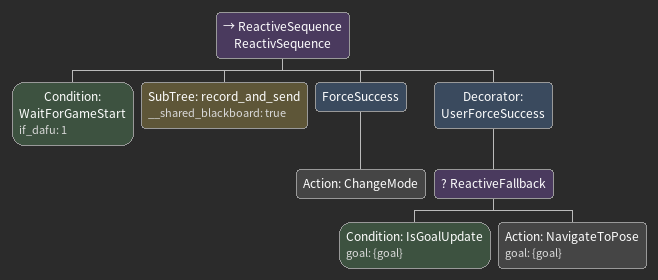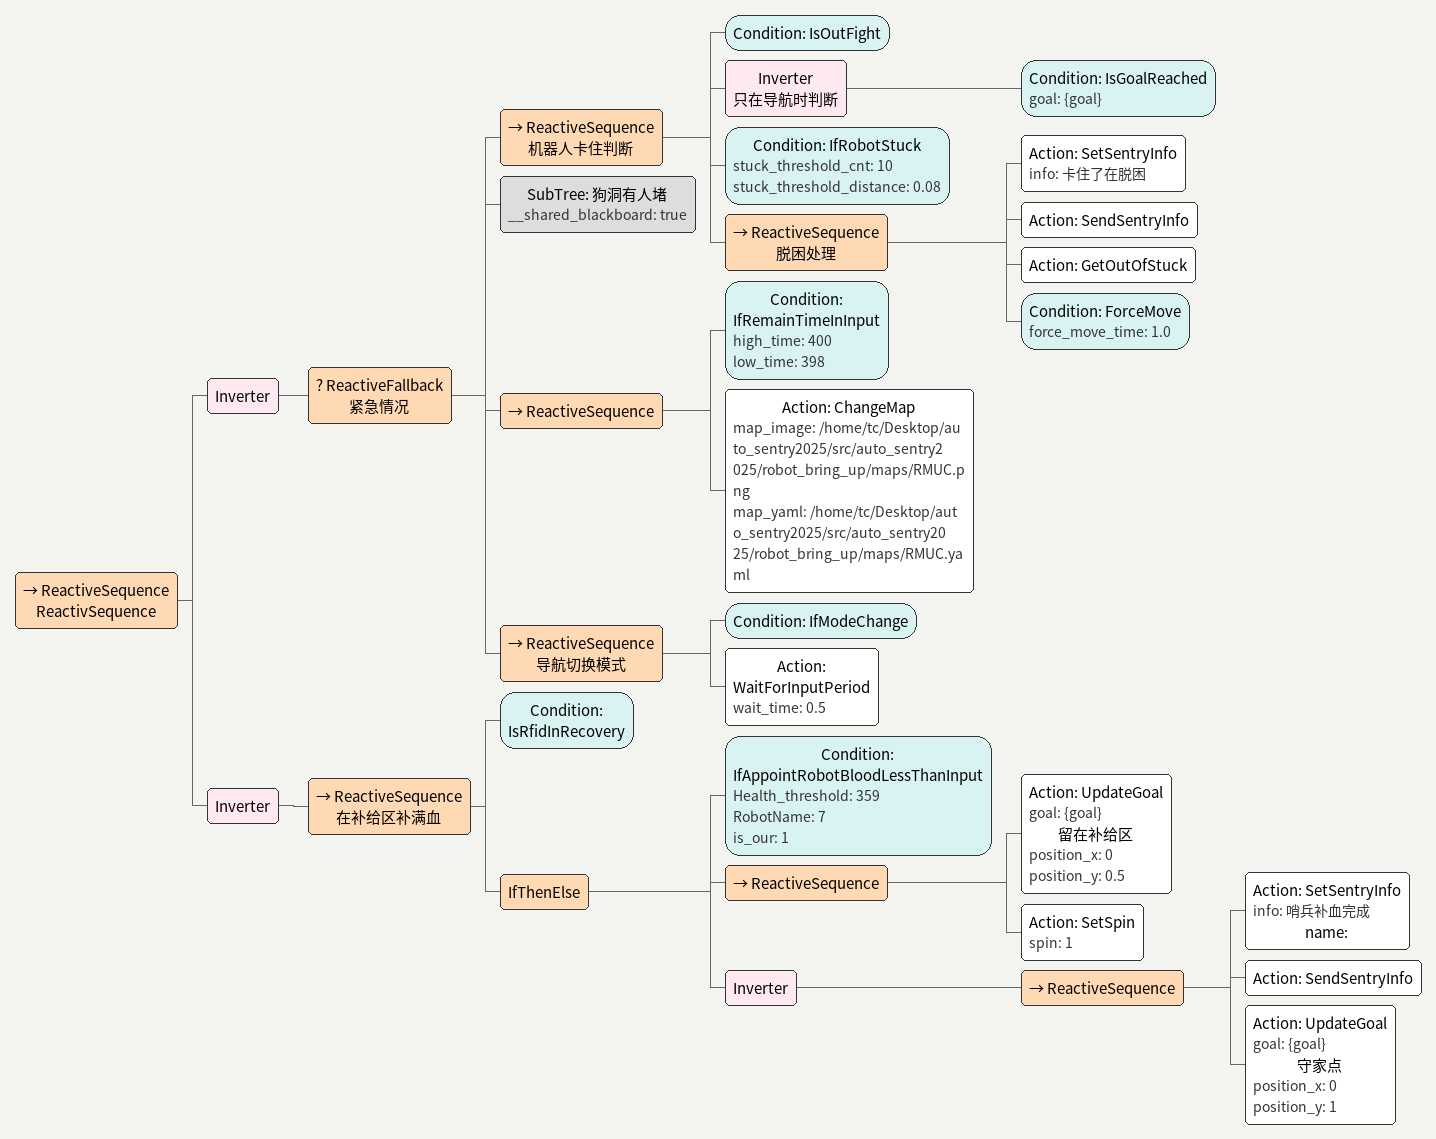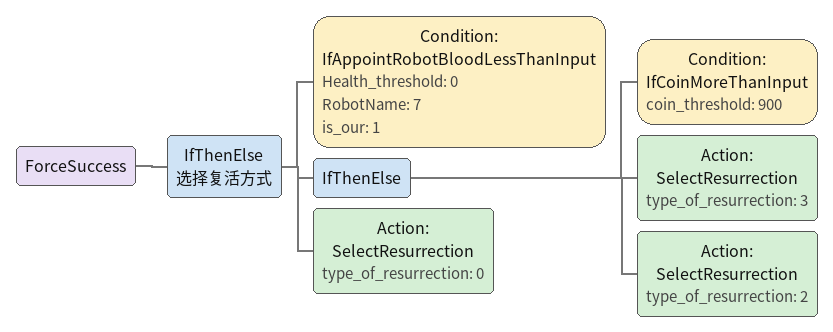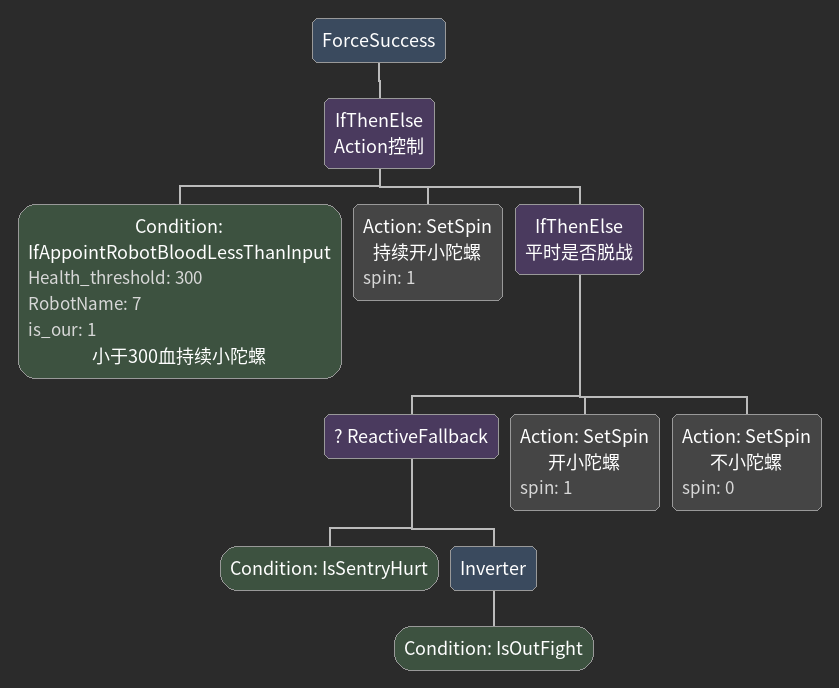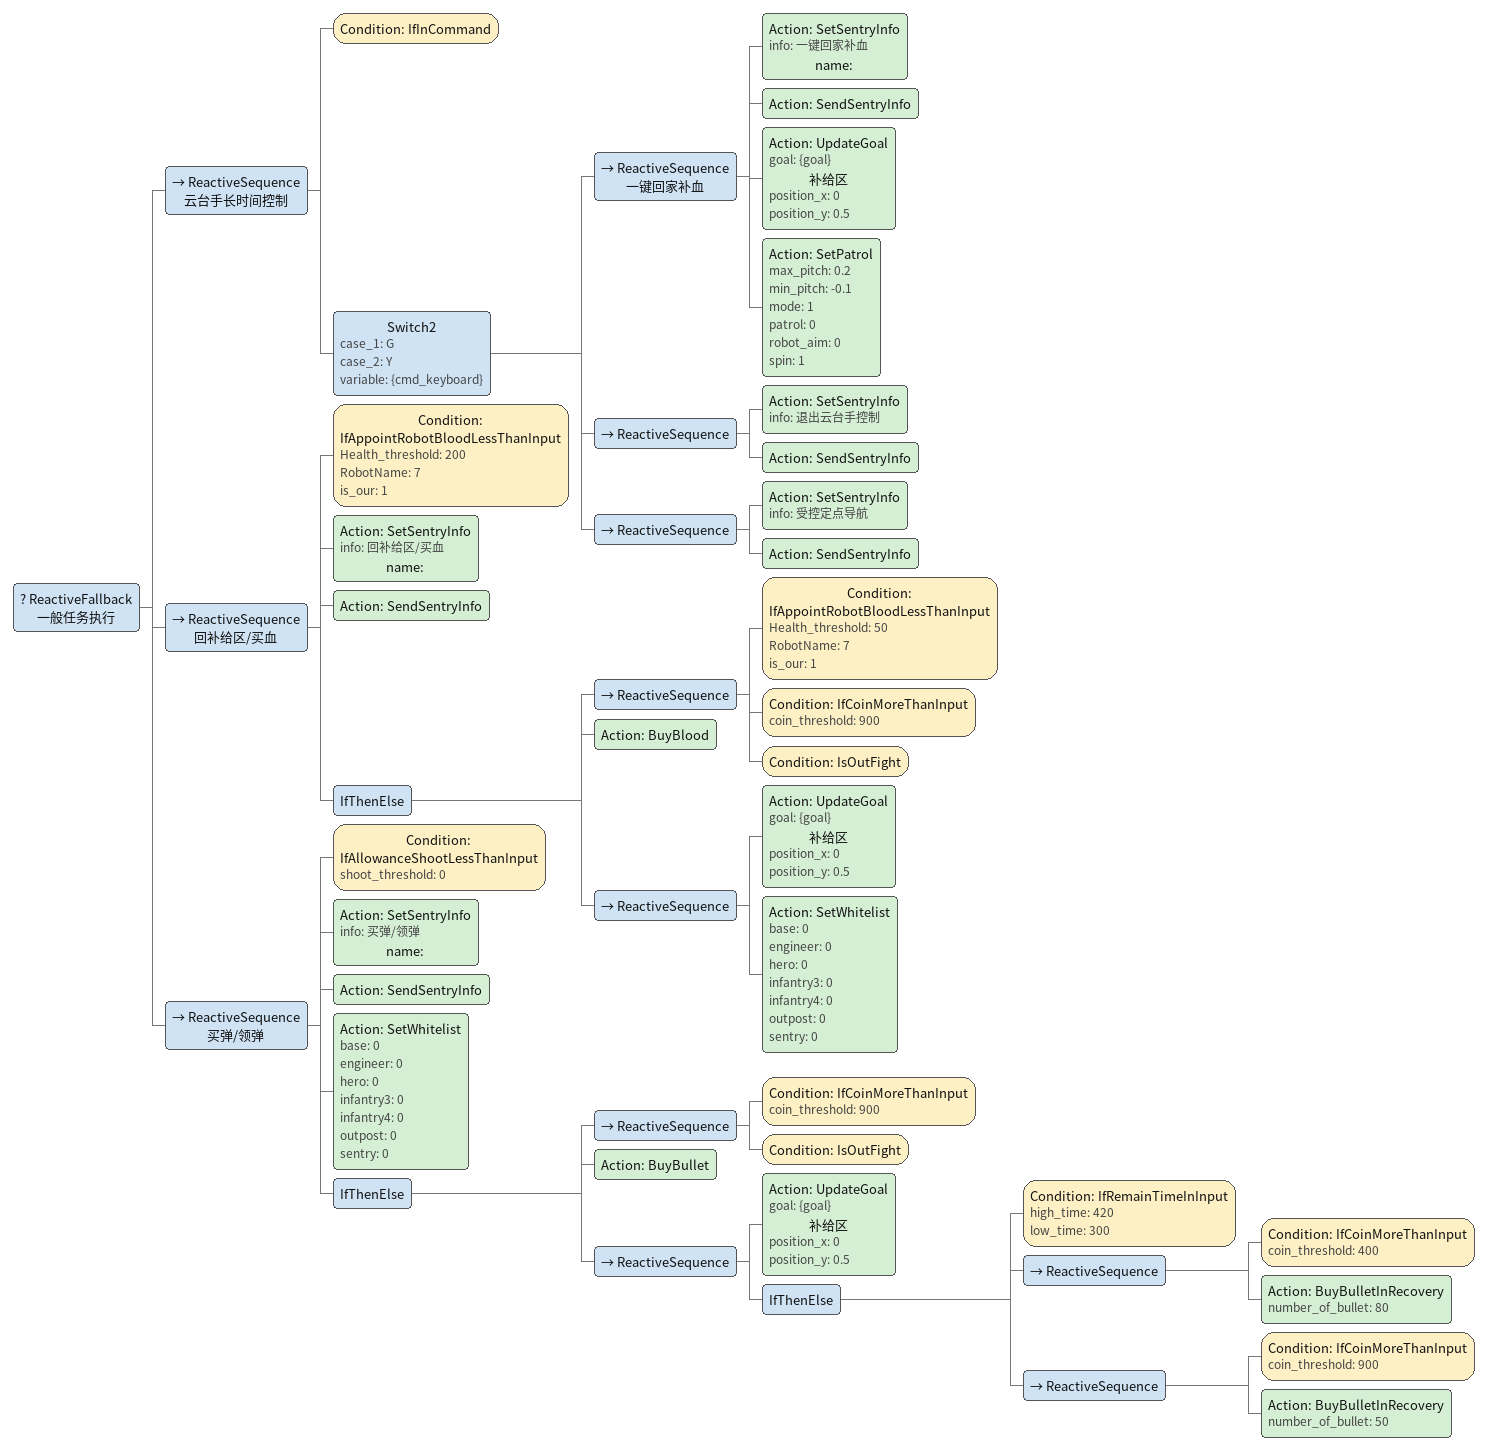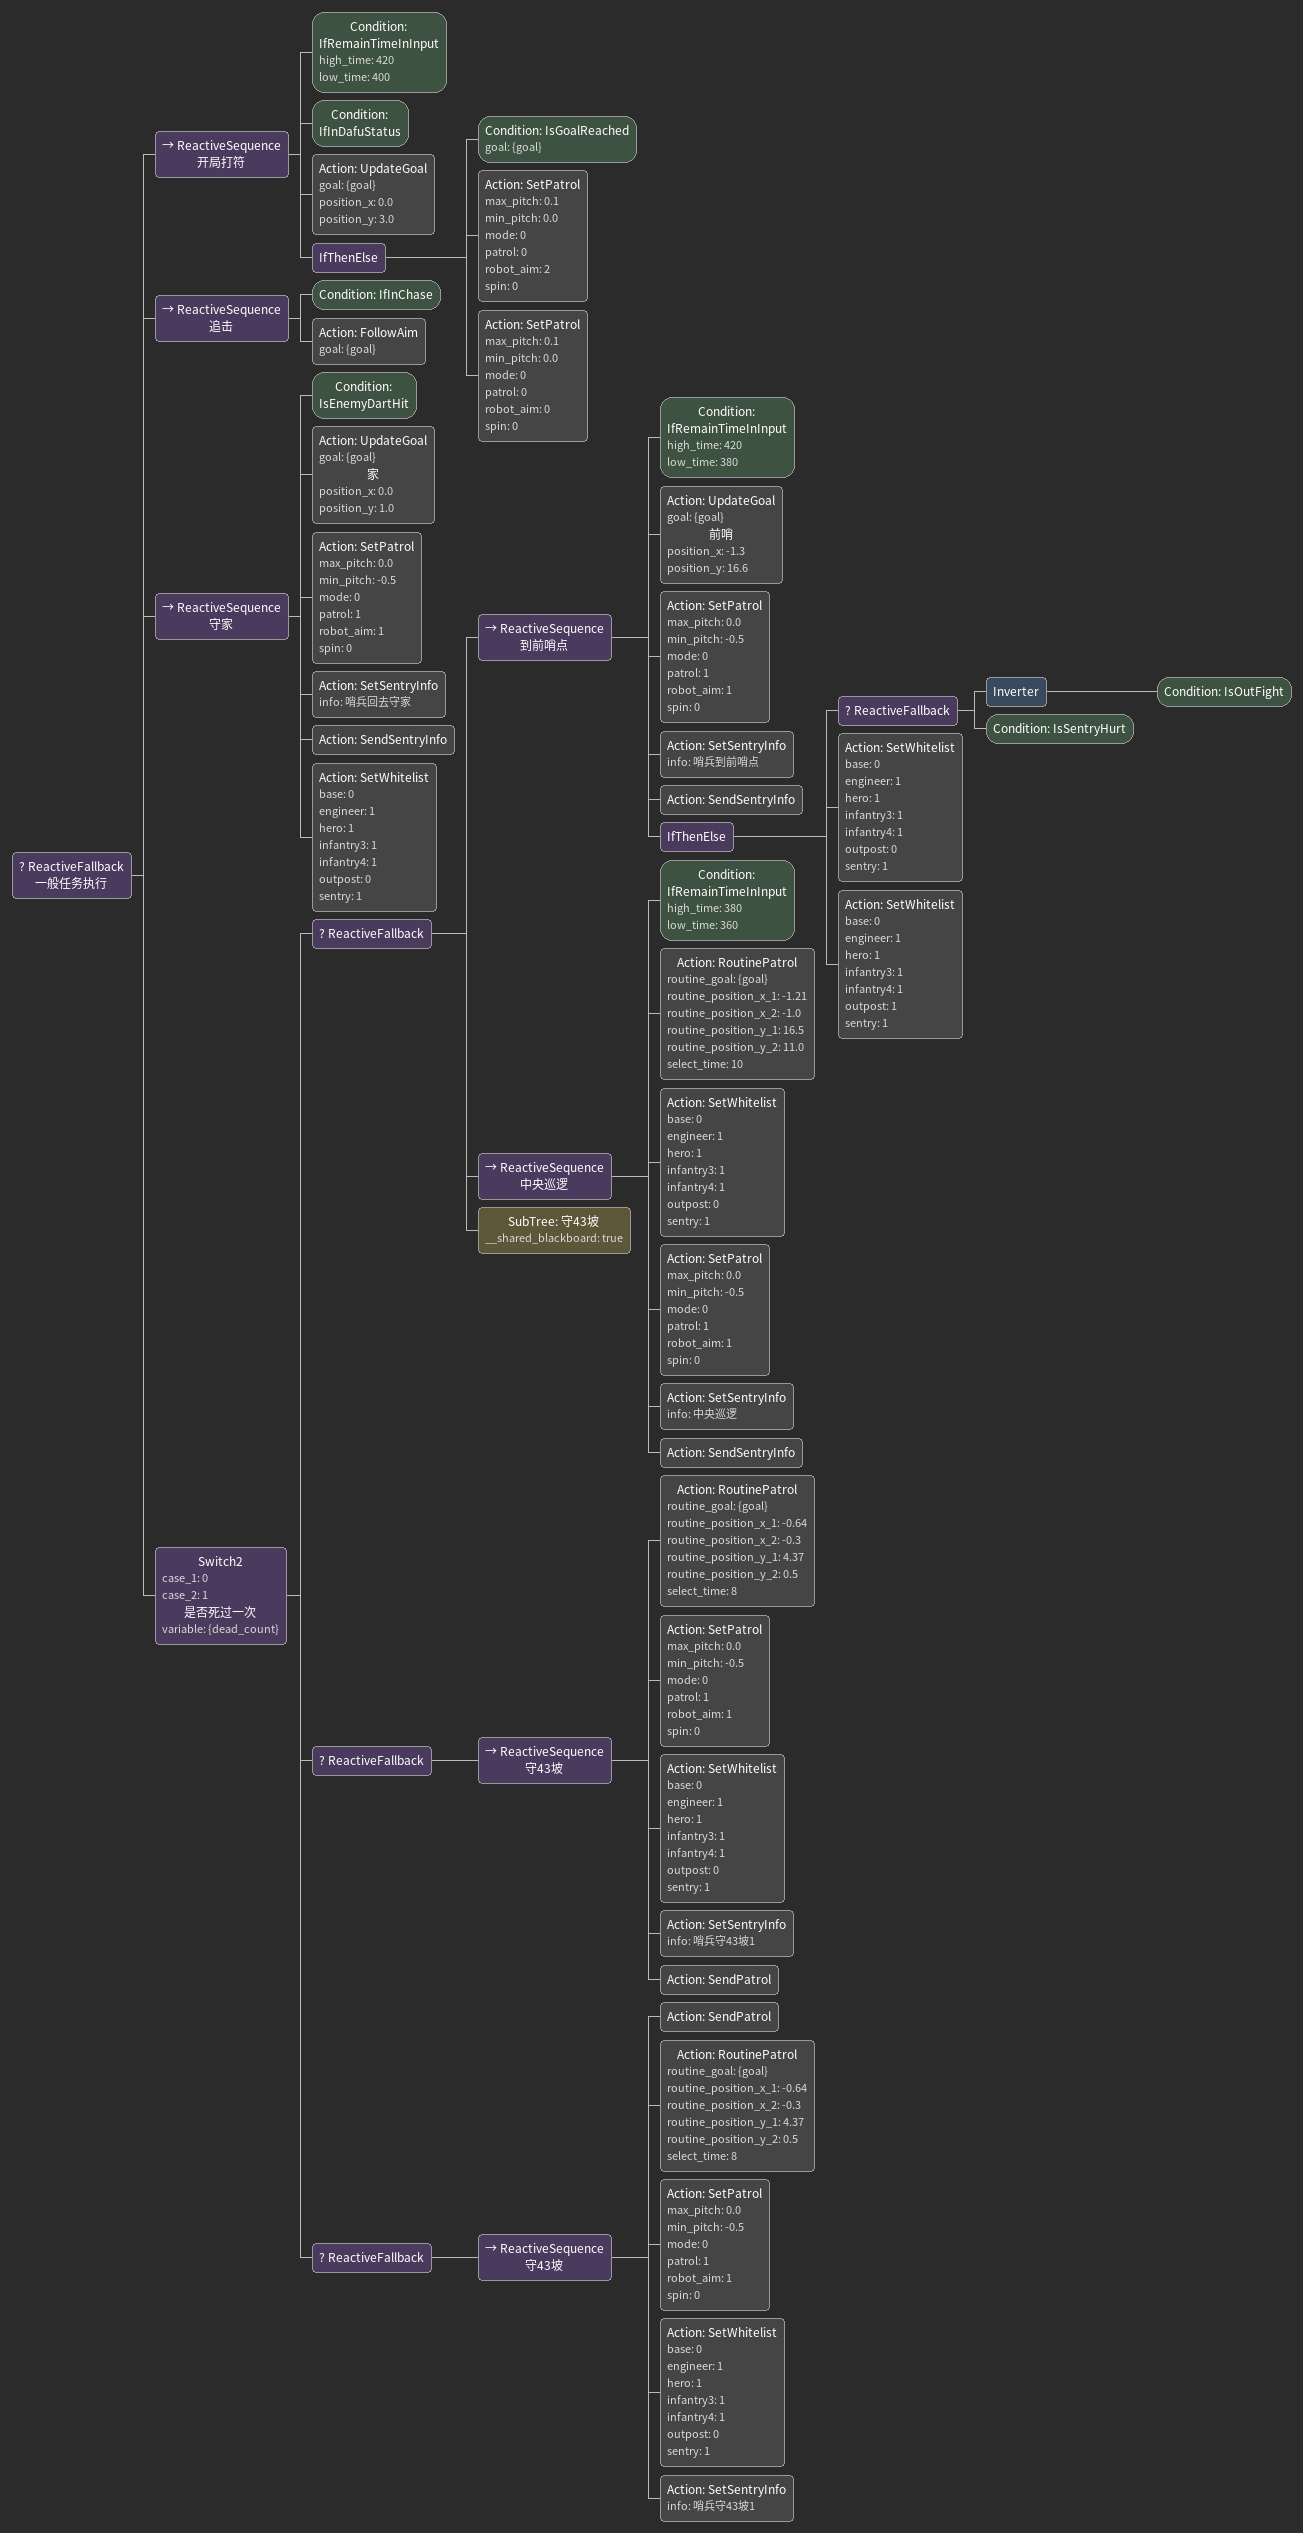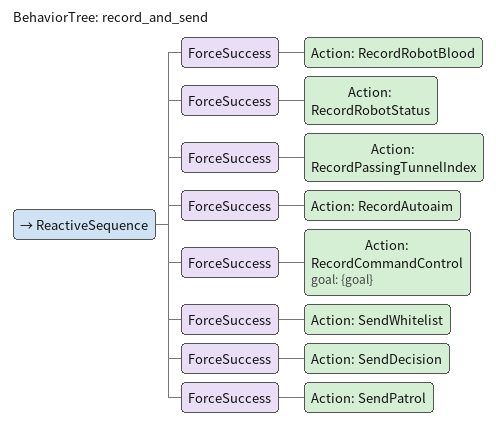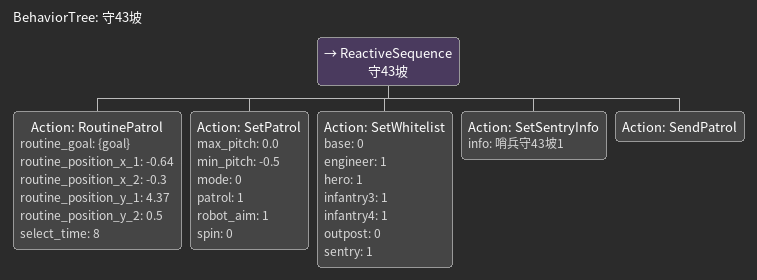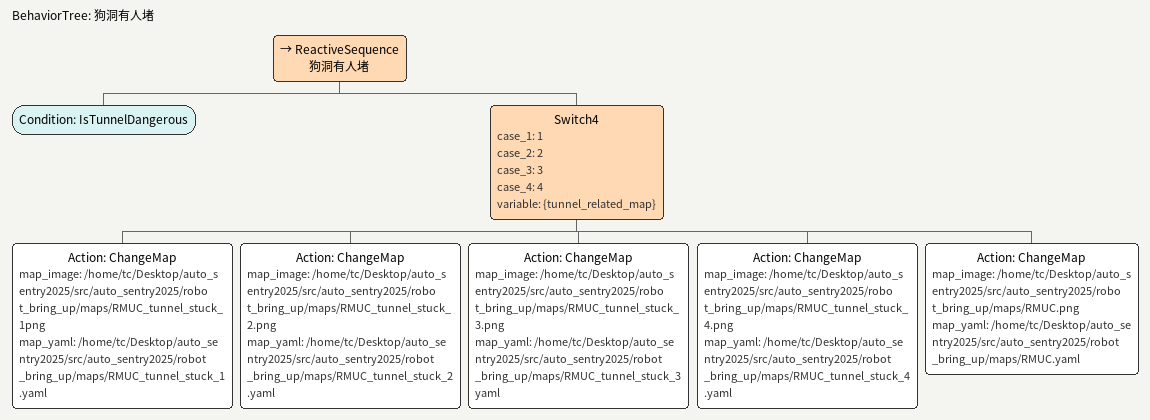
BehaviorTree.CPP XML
<ReactiveSequence name="ReactivSequence">
    <Condition ID="WaitForGameStart" if_dafu="1"/>
    <SubTree ID="record_and_send" __shared_blackboard="true"/>
    <ForceSuccess>
        <Action ID="ChangeMode"/>
    </ForceSuccess>
    <Decorator ID="UserForceSuccess">
        <ReactiveFallback>
            <Condition ID="IsGoalUpdate" goal="{goal}"/>
            <Action ID="NavigateToPose" goal="{goal}"/>
        </ReactiveFallback>
    </Decorator>
</ReactiveSequence>

<ReactiveSequence name="ReactivSequence">
    <Inverter>
        <ReactiveFallback name="紧急情况">
            <ReactiveSequence name="机器人卡住判断">
                <Condition ID="IsOutFight"/>
                <Inverter name="只在导航时判断">
                    <Condition ID="IsGoalReached" goal="{goal}"/>
                </Inverter>
                <Condition ID="IfRobotStuck" stuck_threshold_cnt="10" stuck_threshold_distance="0.08"/>
                <ReactiveSequence name="脱困处理">
                    <Action ID="SetSentryInfo" info="卡住了在脱困"/>
                    <Action ID="SendSentryInfo"/>
                    <Action ID="GetOutOfStuck"/>
                    <Condition ID="ForceMove" force_move_time="1.0"/>
                </ReactiveSequence>
            </ReactiveSequence>
            <SubTree ID="狗洞有人堵" __shared_blackboard="true"/>
            <ReactiveSequence>
                <Condition ID="IfRemainTimeInInput" high_time="400" low_time="398"/>
                <Action ID="ChangeMap" map_image="/home/tc/Desktop/auto_sentry2025/src/auto_sentry2025/robot_bring_up/maps/RMUC.png" map_yaml="/home/tc/Desktop/auto_sentry2025/src/auto_sentry2025/robot_bring_up/maps/RMUC.yaml"/>
            </ReactiveSequence>
            <ReactiveSequence name="导航切换模式">
                <Condition ID="IfModeChange"/>
                <Action ID="WaitForInputPeriod" wait_time="0.5"/>
            </ReactiveSequence>
        </ReactiveFallback>
    </Inverter>
    <Inverter>
        <ReactiveSequence name="在补给区补满血">
            <Condition ID="IsRfidInRecovery"/>
            <IfThenElse>
                <Condition Health_threshold="359" ID="IfAppointRobotBloodLessThanInput" RobotName="7" is_our="1"/>
                <ReactiveSequence>
                    <Action ID="UpdateGoal" goal="{goal}" name="留在补给区" position_x="0" position_y="0.5"/>
                    <Action ID="SetSpin" spin="1"/>
                </ReactiveSequence>
                <Inverter>
                    <ReactiveSequence>
                        <Action ID="SetSentryInfo" info="哨兵补血完成" name=""/>
                        <Action ID="SendSentryInfo"/>
                        <Action ID="UpdateGoal" goal="{goal}" name="守家点" position_x="0" position_y="1"/>
                    </ReactiveSequence>
                </Inverter>
            </IfThenElse>
        </ReactiveSequence>
    </Inverter>
</ReactiveSequence>

<ForceSuccess>
    <IfThenElse name="选择复活方式">
        <Condition Health_threshold="0" ID="IfAppointRobotBloodLessThanInput" RobotName="7" is_our="1"/>
        <IfThenElse>
            <Condition ID="IfCoinMoreThanInput" coin_threshold="900"/>
            <Action ID="SelectResurrection" type_of_resurrection="3"/>
            <Action ID="SelectResurrection" type_of_resurrection="2"/>
        </IfThenElse>
        <Action ID="SelectResurrection" type_of_resurrection="0"/>
    </IfThenElse>
</ForceSuccess>

<ForceSuccess>
    <IfThenElse name="Action控制">
        <Condition Health_threshold="300" ID="IfAppointRobotBloodLessThanInput" RobotName="7" is_our="1" name="小于300血持续小陀螺"/>
        <Action ID="SetSpin" name="持续开小陀螺" spin="1"/>
        <IfThenElse name="平时是否脱战">
            <ReactiveFallback>
                <Condition ID="IsSentryHurt"/>
                <Inverter>
                    <Condition ID="IsOutFight"/>
                </Inverter>
            </ReactiveFallback>
            <Action ID="SetSpin" name="开小陀螺" spin="1"/>
            <Action ID="SetSpin" name="不小陀螺" spin="0"/>
        </IfThenElse>
    </IfThenElse>
</ForceSuccess>

<ReactiveFallback name="一般任务执行">
    <ReactiveSequence name="云台手长时间控制">
        <Condition ID="IfInCommand"/>
        <Switch2 case_1="G" case_2="Y" variable="{cmd_keyboard}">
            <ReactiveSequence name="一键回家补血">
                <Action ID="SetSentryInfo" info="一键回家补血" name=""/>
                <Action ID="SendSentryInfo"/>
                <Action ID="UpdateGoal" goal="{goal}" name="补给区" position_x="0" position_y="0.5"/>
                <Action ID="SetPatrol" max_pitch="0.2" min_pitch="-0.1" mode="1" patrol="0" robot_aim="0" spin="1"/>
            </ReactiveSequence>
            <ReactiveSequence>
                <Action ID="SetSentryInfo" info="退出云台手控制"/>
                <Action ID="SendSentryInfo"/>
            </ReactiveSequence>
            <ReactiveSequence>
                <Action ID="SetSentryInfo" info="受控定点导航"/>
                <Action ID="SendSentryInfo"/>
            </ReactiveSequence>
        </Switch2>
    </ReactiveSequence>
    <ReactiveSequence name="回补给区/买血">
        <Condition Health_threshold="200" ID="IfAppointRobotBloodLessThanInput" RobotName="7" is_our="1"/>
        <Action ID="SetSentryInfo" info="回补给区/买血" name=""/>
        <Action ID="SendSentryInfo"/>
        <IfThenElse>
            <ReactiveSequence>
                <Condition Health_threshold="50" ID="IfAppointRobotBloodLessThanInput" RobotName="7" is_our="1"/>
                <Condition ID="IfCoinMoreThanInput" coin_threshold="900"/>
                <Condition ID="IsOutFight"/>
            </ReactiveSequence>
            <Action ID="BuyBlood"/>
            <ReactiveSequence>
                <Action ID="UpdateGoal" goal="{goal}" name="补给区" position_x="0" position_y="0.5"/>
                <Action ID="SetWhitelist" base="0" engineer="0" hero="0" infantry3="0" infantry4="0" outpost="0" sentry="0"/>
            </ReactiveSequence>
        </IfThenElse>
    </ReactiveSequence>
    <ReactiveSequence name="买弹/领弹">
        <Condition ID="IfAllowanceShootLessThanInput" shoot_threshold="0"/>
        <Action ID="SetSentryInfo" info="买弹/领弹" name=""/>
        <Action ID="SendSentryInfo"/>
        <Action ID="SetWhitelist" base="0" engineer="0" hero="0" infantry3="0" infantry4="0" outpost="0" sentry="0"/>
        <IfThenElse>
            <ReactiveSequence>
                <Condition ID="IfCoinMoreThanInput" coin_threshold="900"/>
                <Condition ID="IsOutFight"/>
            </ReactiveSequence>
            <Action ID="BuyBullet"/>
            <ReactiveSequence>
                <Action ID="UpdateGoal" goal="{goal}" name="补给区" position_x="0" position_y="0.5"/>
                <IfThenElse>
                    <Condition ID="IfRemainTimeInInput" high_time="420" low_time="300"/>
                    <ReactiveSequence>
                        <Condition ID="IfCoinMoreThanInput" coin_threshold="400"/>
                        <Action ID="BuyBulletInRecovery" number_of_bullet="80"/>
                    </ReactiveSequence>
                    <ReactiveSequence>
                        <Condition ID="IfCoinMoreThanInput" coin_threshold="900"/>
                        <Action ID="BuyBulletInRecovery" number_of_bullet="50"/>
                    </ReactiveSequence>
                </IfThenElse>
            </ReactiveSequence>
        </IfThenElse>
    </ReactiveSequence>
</ReactiveFallback>

<ReactiveFallback name="一般任务执行">
    <ReactiveSequence name="开局打符">
        <Condition ID="IfRemainTimeInInput" high_time="420" low_time="400"/>
        <Condition ID="IfInDafuStatus"/>
        <Action ID="UpdateGoal" goal="{goal}" position_x="0.0" position_y="3.0"/>
        <IfThenElse>
            <Condition ID="IsGoalReached" goal="{goal}"/>
            <Action ID="SetPatrol" max_pitch="0.1" min_pitch="0.0" mode="0" patrol="0" robot_aim="2" spin="0"/>
            <Action ID="SetPatrol" max_pitch="0.1" min_pitch="0.0" mode="0" patrol="0" robot_aim="0" spin="0"/>
        </IfThenElse>
    </ReactiveSequence>
    <ReactiveSequence name="追击">
        <Condition ID="IfInChase"/>
        <Action ID="FollowAim" goal="{goal}"/>
    </ReactiveSequence>
    <ReactiveSequence name="守家">
        <Condition ID="IsEnemyDartHit"/>
        <Action ID="UpdateGoal" goal="{goal}" name="家" position_x="0.0" position_y="1.0"/>
        <Action ID="SetPatrol" max_pitch="0.0" min_pitch="-0.5" mode="0" patrol="1" robot_aim="1" spin="0"/>
        <Action ID="SetSentryInfo" info="哨兵回去守家"/>
        <Action ID="SendSentryInfo"/>
        <Action ID="SetWhitelist" base="0" engineer="1" hero="1" infantry3="1" infantry4="1" outpost="0" sentry="1"/>
    </ReactiveSequence>
    <Switch2 case_1="0" case_2="1" name="是否死过一次" variable="{dead_count}">
        <ReactiveFallback>
            <ReactiveSequence name="到前哨点">
                <Condition ID="IfRemainTimeInInput" high_time="420" low_time="380"/>
                <Action ID="UpdateGoal" goal="{goal}" name="前哨" position_x="-1.3" position_y="16.6"/>
                <Action ID="SetPatrol" max_pitch="0.0" min_pitch="-0.5" mode="0" patrol="1" robot_aim="1" spin="0"/>
                <Action ID="SetSentryInfo" info="哨兵到前哨点"/>
                <Action ID="SendSentryInfo"/>
                <IfThenElse>
                    <ReactiveFallback>
                        <Inverter>
                            <Condition ID="IsOutFight"/>
                        </Inverter>
                        <Condition ID="IsSentryHurt"/>
                    </ReactiveFallback>
                    <Action ID="SetWhitelist" base="0" engineer="1" hero="1" infantry3="1" infantry4="1" outpost="0" sentry="1"/>
                    <Action ID="SetWhitelist" base="0" engineer="1" hero="1" infantry3="1" infantry4="1" outpost="1" sentry="1"/>
                </IfThenElse>
            </ReactiveSequence>
            <ReactiveSequence name="中央巡逻">
                <Condition ID="IfRemainTimeInInput" high_time="380" low_time="360"/>
                <Action ID="RoutinePatrol" routine_goal="{goal}" routine_position_x_1="-1.21" routine_position_x_2="-1.0" routine_position_y_1="16.5" routine_position_y_2="11.0" select_time="10"/>
                <Action ID="SetWhitelist" base="0" engineer="1" hero="1" infantry3="1" infantry4="1" outpost="0" sentry="1"/>
                <Action ID="SetPatrol" max_pitch="0.0" min_pitch="-0.5" mode="0" patrol="1" robot_aim="1" spin="0"/>
                <Action ID="SetSentryInfo" info="中央巡逻"/>
                <Action ID="SendSentryInfo"/>
            </ReactiveSequence>
            <SubTree ID="守43坡" __shared_blackboard="true"/>
        </ReactiveFallback>
        <ReactiveFallback>
            <ReactiveSequence name="守43坡">
                <Action ID="RoutinePatrol" routine_goal="{goal}" routine_position_x_1="-0.64" routine_position_x_2="-0.3" routine_position_y_1="4.37" routine_position_y_2="0.5" select_time="8"/>
                <Action ID="SetPatrol" max_pitch="0.0" min_pitch="-0.5" mode="0" patrol="1" robot_aim="1" spin="0"/>
                <Action ID="SetWhitelist" base="0" engineer="1" hero="1" infantry3="1" infantry4="1" outpost="0" sentry="1"/>
                <Action ID="SetSentryInfo" info="哨兵守43坡1"/>
                <Action ID="SendPatrol"/>
            </ReactiveSequence>
        </ReactiveFallback>
        <ReactiveFallback>
            <ReactiveSequence name="守43坡">
                <Action ID="SendPatrol"/>
                <Action ID="RoutinePatrol" routine_goal="{goal}" routine_position_x_1="-0.64" routine_position_x_2="-0.3" routine_position_y_1="4.37" routine_position_y_2="0.5" select_time="8"/>
                <Action ID="SetPatrol" max_pitch="0.0" min_pitch="-0.5" mode="0" patrol="1" robot_aim="1" spin="0"/>
                <Action ID="SetWhitelist" base="0" engineer="1" hero="1" infantry3="1" infantry4="1" outpost="0" sentry="1"/>
                <Action ID="SetSentryInfo" info="哨兵守43坡1"/>
            </ReactiveSequence>
        </ReactiveFallback>
    </Switch2>
</ReactiveFallback>

<BehaviorTree ID="record_and_send">
    <ReactiveSequence>
        <ForceSuccess>
            <Action ID="RecordRobotBlood"/>
        </ForceSuccess>
        <ForceSuccess>
            <Action ID="RecordRobotStatus"/>
        </ForceSuccess>
        <ForceSuccess>
            <Action ID="RecordPassingTunnelIndex"/>
        </ForceSuccess>
        <ForceSuccess>
            <Action ID="RecordAutoaim"/>
        </ForceSuccess>
        <ForceSuccess>
            <Action ID="RecordCommandControl" goal="{goal}"/>
        </ForceSuccess>
        <ForceSuccess>
            <Action ID="SendWhitelist"/>
        </ForceSuccess>
        <ForceSuccess>
            <Action ID="SendDecision"/>
        </ForceSuccess>
        <ForceSuccess>
            <Action ID="SendPatrol"/>
        </ForceSuccess>
    </ReactiveSequence>
</BehaviorTree>

<BehaviorTree ID="守43坡">
    <ReactiveSequence name="守43坡">
        <Action ID="RoutinePatrol" routine_goal="{goal}" routine_position_x_1="-0.64" routine_position_x_2="-0.3" routine_position_y_1="4.37" routine_position_y_2="0.5" select_time="8"/>
        <Action ID="SetPatrol" max_pitch="0.0" min_pitch="-0.5" mode="0" patrol="1" robot_aim="1" spin="0"/>
        <Action ID="SetWhitelist" base="0" engineer="1" hero="1" infantry3="1" infantry4="1" outpost="0" sentry="1"/>
        <Action ID="SetSentryInfo" info="哨兵守43坡1"/>
        <Action ID="SendPatrol"/>
    </ReactiveSequence>
</BehaviorTree>

<BehaviorTree ID="狗洞有人堵">
    <ReactiveSequence name="狗洞有人堵">
        <Condition ID="IsTunnelDangerous"/>
        <Switch4 case_1="1" case_2="2" case_3="3" case_4="4" variable="{tunnel_related_map}">
            <Action ID="ChangeMap" map_image="/home/tc/Desktop/auto_sentry2025/src/auto_sentry2025/robot_bring_up/maps/RMUC_tunnel_stuck_1png" map_yaml="/home/tc/Desktop/auto_sentry2025/src/auto_sentry2025/robot_bring_up/maps/RMUC_tunnel_stuck_1.yaml"/>
            <Action ID="ChangeMap" map_image="/home/tc/Desktop/auto_sentry2025/src/auto_sentry2025/robot_bring_up/maps/RMUC_tunnel_stuck_2.png" map_yaml="/home/tc/Desktop/auto_sentry2025/src/auto_sentry2025/robot_bring_up/maps/RMUC_tunnel_stuck_2.yaml"/>
            <Action ID="ChangeMap" map_image="/home/tc/Desktop/auto_sentry2025/src/auto_sentry2025/robot_bring_up/maps/RMUC_tunnel_stuck_3.png" map_yaml="/home/tc/Desktop/auto_sentry2025/src/auto_sentry2025/robot_bring_up/maps/RMUC_tunnel_stuck_3yaml"/>
            <Action ID="ChangeMap" map_image="/home/tc/Desktop/auto_sentry2025/src/auto_sentry2025/robot_bring_up/maps/RMUC_tunnel_stuck_4.png" map_yaml="/home/tc/Desktop/auto_sentry2025/src/auto_sentry2025/robot_bring_up/maps/RMUC_tunnel_stuck_4.yaml"/>
            <Action ID="ChangeMap" map_image="/home/tc/Desktop/auto_sentry2025/src/auto_sentry2025/robot_bring_up/maps/RMUC.png" map_yaml="/home/tc/Desktop/auto_sentry2025/src/auto_sentry2025/robot_bring_up/maps/RMUC.yaml"/>
        </Switch4>
    </ReactiveSequence>
</BehaviorTree>
